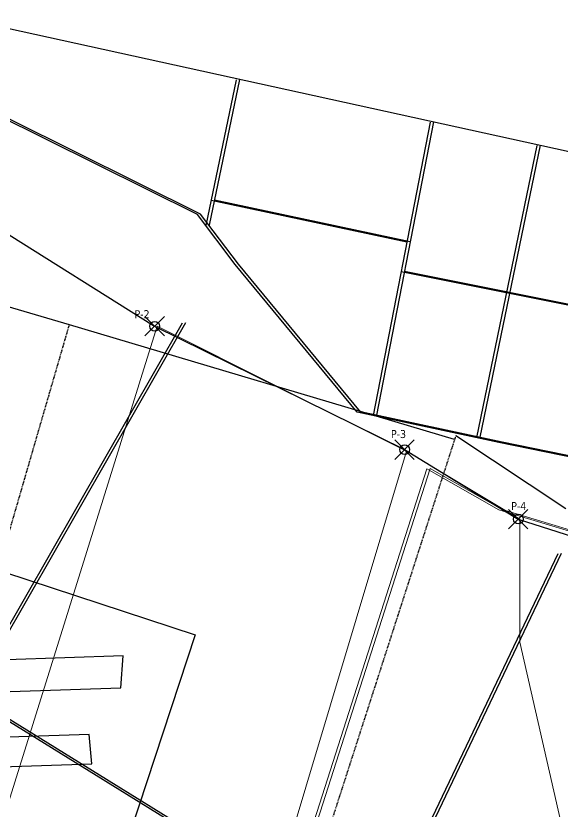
# Model space of a CAD drawing. Header units: metres. Extents: x 2 to 659295185, y -28 to 1124222152.
# Drawn here: x 654342.6 to 654622.8, y 1123739.4 to 1124147.2 of the extents above; entities that cross this region are included whole.
import ezdxf

# ---------------------------------------------------------------- set-up
doc = ezdxf.new("R2010")
doc.units = ezdxf.units.M
doc.header["$MEASUREMENT"] = 0
doc.header["$PDMODE"] = 35
doc.header["$PDSIZE"] = 5
doc.linetypes.add('HIDDEN', pattern=[0.375, 0.25, -0.125])
for name, color, linetype in [('000PAREDES', 2, 'CONTINUOUS'), ('Acotado', 7, 'CONTINUOUS'), ('CURVAS', 2, 'CONTINUOUS'), ('Estructura', 1, 'CONTINUOUS'), ('MANZANA', 30, 'CONTINUOUS'), ('PARCELA SL', 1, 'CONTINUOUS'), ('TUBO', 1, 'CONTINUOUS')]:
    doc.layers.add(name, color=color, linetype=linetype)
doc.styles.get("Standard").update_dxf_attribs({"font": 'tahoma.ttf'})

msp = doc.modelspace()

# ---------------------------------------------------------------- linework, layer by layer
at = {"layer": '000PAREDES', "flags": 128}
for points in [[(654369.9995, 1123988.7524), (654193.1714, 1124040.6809)], [(654567.5985, 1123929.9898), (654369.9995, 1123988.7524)], [(654624.677, 1123894.4423), (654568.2173, 1123931.8703)]]:
    msp.add_lwpolyline(points, dxfattribs=at)
at = {"layer": '000PAREDES'}
msp.add_lwpolyline([(654356.4, 1123592.4213), (654307.436, 1123443.6054), (654111.6931, 1123508.0095), (654238.7295, 1123894.1102), (654434.4724, 1123829.7061), (654384.8897, 1123679.0097)], dxfattribs=at)
at = {"layer": 'Acotado'}
for p, q in [((654293.8277, 1124063.2024), (654413.7277, 1123988.0324)), ((654413.7277, 1123988.0324), (654541.9477, 1123924.7524)), ((654541.9477, 1123924.7524), (654600.2577, 1123889.1124)), ((654600.2577, 1123889.1124), (654659.8777, 1123869.8624))]:
    msp.add_line(p, q, dxfattribs=at)
for p in [(654413.7277, 1123988.0324), (654541.9477, 1123924.7524), (654600.2577, 1123889.1124)]:
    msp.add_point(p, dxfattribs=at)
at = {"layer": 'CURVAS', "lineweight": 0}
for points in [[(654349, 1123277), (654205, 1123316), (654415, 1123988), (654543, 1123924), (654349, 1123277)], [(654523, 1123230), (654349, 1123277), (654543, 1123924), (654601, 1123889), (654601, 1123826), (654687, 1123450), (654509, 1123414), (654592, 1123230), (654523, 1123230)]]:
    msp.add_lwpolyline(points, dxfattribs=at)
at = {"layer": 'Estructura', "linetype": 'HIDDEN', "ltscale": 2, "flags": 128}
for points in [[(654181.86, 1123340.9322), (654369.9995, 1123988.7524)], [(654568.2173, 1123931.8703), (654462.8888, 1123605.4124)]]:
    msp.add_lwpolyline(points, dxfattribs=at)
at = {"layer": 'MANZANA'}
for points in [[(655312.7571, 1123925.7104), (654633.4405, 1124076.0099), (654308.5433, 1124147.1779)], [(654455.6444, 1124114.4052), (654439.9384, 1124039.602)], [(654457.3467, 1124114.5828), (654441.6407, 1124039.7797)], [(655069.5758, 1123749.388), (655024.3222, 1123754.4162), (654976.3612, 1123788.453), (654965.5313, 1123788.453), (654909.0611, 1123783.0381), (654828.6104, 1123793.0944), (654762.0838, 1123829.4519), (654662.294, 1123913.7705), (654590.3525, 1123928.4682), (654517.6374, 1123943.9395), (654454.9787, 1124019.7488), (654435.6395, 1124045.2765), (654306.4542, 1124109.4823)], [(655071.278, 1123749.5657), (655026.0245, 1123754.5938), (654978.0635, 1123788.6307), (654967.2336, 1123788.6307), (654910.7634, 1123783.2157), (654830.3127, 1123793.2721), (654763.7861, 1123829.6296), (654663.9963, 1123913.9481), (654592.0548, 1123928.6459), (654519.3397, 1123944.1172), (654456.6809, 1124019.9265), (654437.3418, 1124045.4541), (654308.1565, 1124109.66)], [(654555.0693, 1124092.6264), (654525.8253, 1123942.1974)], [(654556.7716, 1124092.8041), (654527.5276, 1123942.375)], [(654609.8117, 1124080.6352), (654578.7791, 1123930.9306)], [(654611.514, 1124080.8129), (654580.4814, 1123931.1083)], [(654442.69, 1124052.7073), (654543.1577, 1124031.3537)], [(654444.3923, 1124052.8849), (654544.86, 1124031.5314)], [(654540.175, 1124016.0111), (654646.1394, 1123994.9747)], [(654541.8773, 1124016.1888), (654647.8417, 1123995.1524)], [(654427.9039, 1123989.5798), (654319.6048, 1123800.8301)], [(654429.6062, 1123989.7575), (654321.3071, 1123801.0077)], [(654620.5215, 1123871.2244), (654524.5995, 1123670.0976)], [(654622.2238, 1123871.4021), (654526.3018, 1123670.2753)], [(654304.1336, 1123807.0186), (654609.2324, 1123618.0888)], [(654305.8358, 1123807.1962), (654610.9347, 1123618.2664)]]:
    msp.add_lwpolyline(points, dxfattribs=at)
at = {"layer": 'PARCELA SL', "lineweight": 0}
for points in [[(654553.2977, 1123914.8224), (654590.2977, 1123893.8224), (654650.2977, 1123875.8224), (654699.2977, 1123833.8224), (654519.2977, 1123451.8224), (654600.2977, 1123415.8224), (654524.2977, 1123233.8224), (654349.2977, 1123277.8224), (654553.2977, 1123914.8224)], [(654555, 1123915), (654592, 1123894), (654652, 1123876), (654701, 1123834), (654521, 1123452), (654602, 1123416), (654526, 1123234), (654351, 1123278), (654555, 1123915)]]:
    msp.add_lwpolyline(points, dxfattribs=at)
at = {"layer": 'TUBO'}
for points in [[(654246.6735, 1123797.6183), (654396.3895, 1123802.6388), (654397.5784, 1123818.9203), (654247.8624, 1123813.8997)], [(654231.7716, 1123758.661), (654381.4876, 1123763.6816), (654380.1772, 1123778.7013), (654230.4612, 1123773.6807)]]:
    msp.add_lwpolyline(points, close=True, dxfattribs=at)

# ---------------------------------------------------------------- texts
at = {"layer": 'Acotado', "color": 41, "true_color": 0xf4ee51, "char_height": 4.10407, "attachment_point": 1}
for s, insert in [('P-2', (654403.4112, 1123996.2624)), ('P-3', (654534.9642, 1123934.8)), ('P-4', (654596.6564, 1123897.8617))]:
    msp.add_mtext_dynamic_manual_height_columns(s, width=27.218809, gutter_width=25, heights=[0], dxfattribs=dict(at, insert=insert))

doc.saveas('drawing.dxf')
